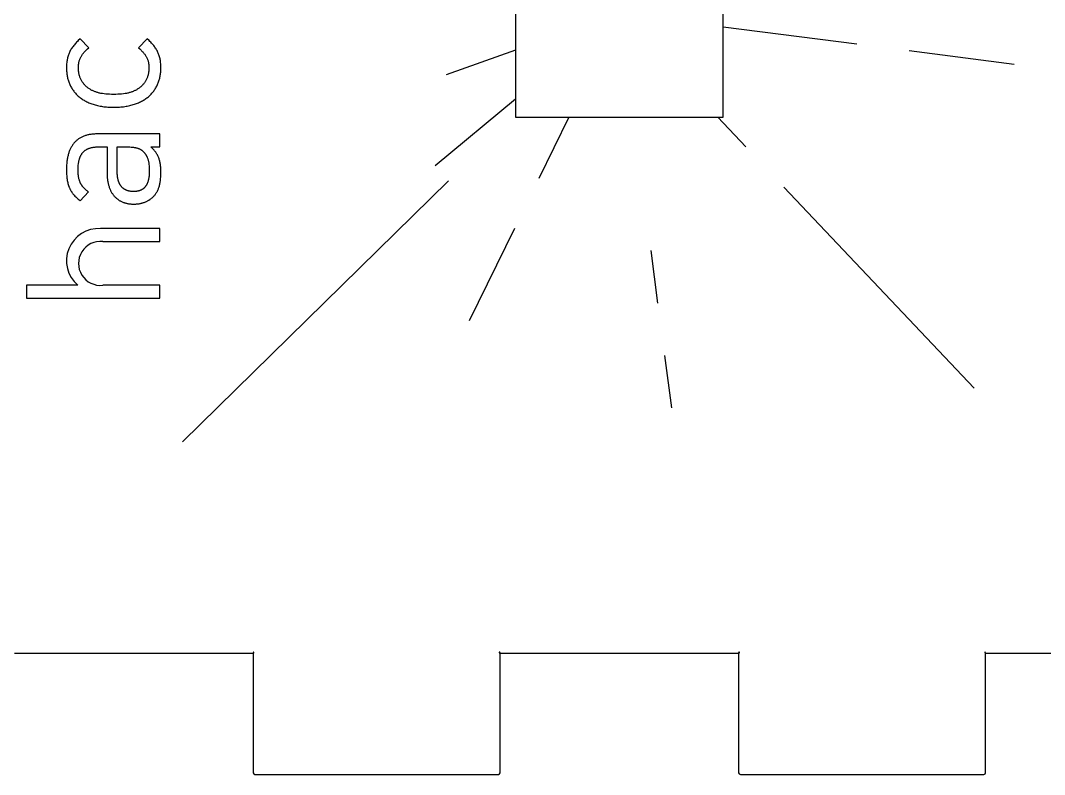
# Model space of a CAD drawing. Extents: x -86 to 84, y -61 to 112.
# Drawn here: x 4.38 to 38.13, y 50.16 to 74.99 of the extents above; entities that cross this region are included whole.
import ezdxf

# ---------------------------------------------------------------- set-up
doc = ezdxf.new("R2010")
doc.units = 0
doc.header["$MEASUREMENT"] = 0
doc.layers.add('CUT', color=30, linetype='CONTINUOUS')
doc.layers.add('ETCH', color=96, linetype='CONTINUOUS')

msp = doc.modelspace()

# ---------------------------------------------------------------- linework, layer by layer
at = {"layer": 'CUT'}
for p, q in [((20.701, 78.649), (20.701, 71.809)), ((27.541, 71.809), (27.541, 78.649)), ((20.701, 71.809), (27.541, 71.809))]:
    msp.add_line(p, q, dxfattribs=at)
at = {"layer": 'CUT', "color": 0}
for p, q in [((4.189, 54.16), (12.05, 54.16)), ((12.059, 54.19), (12.05, 54.168)), ((12.05, 54.168), (12.05, 54.16)), ((12.05, 54.16), (12.057, 54.16)), ((12.05, 54.16), (12.05, 50.229)), ((12.057, 54.16), (12.078, 54.171)), ((12.075, 54.187), (12.059, 54.19)), ((12.078, 54.171), (12.075, 54.187)), ((20.162, 54.187), (20.16, 54.171)), ((20.16, 54.171), (20.181, 54.16)), ((20.179, 54.19), (20.162, 54.187)), ((20.19, 54.168), (20.179, 54.19)), ((20.181, 54.16), (20.19, 54.16)), ((20.19, 54.16), (20.19, 54.168)), ((20.19, 50.229), (20.19, 54.16)), ((20.19, 54.16), (28.049, 54.16)), ((28.058, 54.19), (28.049, 54.168)), ((28.049, 54.168), (28.049, 54.16)), ((28.049, 54.16), (28.055, 54.16)), ((28.049, 54.16), (28.049, 50.229)), ((28.055, 54.16), (28.078, 54.171)), ((28.075, 54.187), (28.058, 54.19)), ((28.078, 54.171), (28.075, 54.187)), ((36.161, 54.187), (36.158, 54.171)), ((36.158, 54.171), (36.181, 54.16)), ((36.178, 54.19), (36.161, 54.187)), ((36.189, 54.168), (36.178, 54.19)), ((36.181, 54.16), (36.189, 54.16)), ((36.189, 54.16), (36.189, 54.168)), ((36.189, 50.229), (36.189, 54.16)), ((36.189, 54.16), (44.049, 54.16)), ((12.05, 50.229), (12.05, 50.217)), ((12.05, 50.217), (12.069, 50.18)), ((12.069, 50.18), (12.106, 50.159)), ((12.106, 50.159), (12.119, 50.159)), ((12.119, 50.159), (20.119, 50.159)), ((20.119, 50.159), (20.132, 50.159)), ((20.132, 50.159), (20.169, 50.18)), ((20.169, 50.18), (20.19, 50.217)), ((20.19, 50.217), (20.19, 50.229)), ((28.049, 50.229), (28.049, 50.217)), ((28.049, 50.217), (28.069, 50.18)), ((28.069, 50.18), (28.107, 50.159)), ((28.107, 50.159), (28.119, 50.159)), ((28.119, 50.159), (36.118, 50.159)), ((36.118, 50.159), (36.131, 50.159)), ((36.131, 50.159), (36.168, 50.18)), ((36.168, 50.18), (36.189, 50.217)), ((36.189, 50.217), (36.189, 50.229))]:
    msp.add_line(p, q, dxfattribs=at)
at = {"layer": 'ETCH'}
for p, q in [((27.541, 74.789), (31.939, 74.224)), ((6.207, 74.248), (6.183, 74.221)), ((6.233, 74.276), (6.207, 74.248)), ((6.261, 74.303), (6.233, 74.276)), ((6.289, 74.331), (6.261, 74.303)), ((6.35, 74.387), (6.289, 74.331)), ((6.634, 74.097), (6.35, 74.387)), ((8.56, 74.387), (8.27, 74.097)), ((8.621, 74.331), (8.56, 74.387)), ((8.649, 74.303), (8.621, 74.331)), ((8.677, 74.276), (8.649, 74.303)), ((8.703, 74.248), (8.677, 74.276)), ((8.728, 74.221), (8.703, 74.248)), ((5.985, 73.916), (5.973, 73.887)), ((5.998, 73.945), (5.985, 73.916)), ((6.011, 73.973), (5.998, 73.945)), ((6.026, 74.001), (6.011, 73.973)), ((6.042, 74.029), (6.026, 74.001)), ((6.058, 74.057), (6.042, 74.029)), ((6.076, 74.084), (6.058, 74.057)), ((6.095, 74.112), (6.076, 74.084)), ((6.115, 74.139), (6.095, 74.112)), ((6.137, 74.166), (6.115, 74.139)), ((6.159, 74.194), (6.137, 74.166)), ((6.183, 74.221), (6.159, 74.194)), ((6.443, 73.9), (6.458, 73.92)), ((6.458, 73.92), (6.474, 73.939)), ((6.474, 73.939), (6.491, 73.958)), ((6.491, 73.958), (6.509, 73.977)), ((6.509, 73.977), (6.527, 73.997)), ((6.527, 73.997), (6.547, 74.017)), ((6.547, 74.017), (6.567, 74.036)), ((6.567, 74.036), (6.589, 74.056)), ((6.589, 74.056), (6.634, 74.097)), ((8.27, 74.097), (8.315, 74.056)), ((8.315, 74.056), (8.357, 74.017)), ((8.357, 74.017), (8.377, 73.997)), ((8.377, 73.997), (8.396, 73.977)), ((8.396, 73.977), (8.414, 73.958)), ((8.414, 73.958), (8.431, 73.939)), ((8.431, 73.939), (8.447, 73.92)), ((8.447, 73.92), (8.462, 73.9)), ((8.751, 74.194), (8.728, 74.221)), ((8.774, 74.166), (8.751, 74.194)), ((8.795, 74.139), (8.774, 74.166)), ((8.815, 74.112), (8.795, 74.139)), ((8.834, 74.084), (8.815, 74.112)), ((8.852, 74.057), (8.834, 74.084)), ((8.868, 74.029), (8.852, 74.057)), ((8.884, 74.001), (8.868, 74.029)), ((8.899, 73.973), (8.884, 74.001)), ((8.913, 73.945), (8.899, 73.973)), ((8.925, 73.916), (8.913, 73.945)), ((8.937, 73.887), (8.925, 73.916)), ((20.701, 74.019), (18.409, 73.209)), ((33.665, 74.002), (37.129, 73.557)), ((5.905, 73.572), (5.903, 73.537)), ((5.908, 73.606), (5.905, 73.572)), ((5.912, 73.639), (5.908, 73.606)), ((5.917, 73.672), (5.912, 73.639)), ((5.922, 73.705), (5.917, 73.672)), ((5.929, 73.736), (5.922, 73.705)), ((5.936, 73.767), (5.929, 73.736)), ((5.944, 73.798), (5.936, 73.767)), ((5.953, 73.828), (5.944, 73.798)), ((5.962, 73.858), (5.953, 73.828)), ((5.973, 73.887), (5.962, 73.858)), ((6.301, 73.55), (6.304, 73.574)), ((6.304, 73.574), (6.308, 73.596)), ((6.308, 73.596), (6.312, 73.618)), ((6.312, 73.618), (6.317, 73.64)), ((6.317, 73.64), (6.322, 73.662)), ((6.322, 73.662), (6.329, 73.683)), ((6.329, 73.683), (6.335, 73.704)), ((6.335, 73.704), (6.343, 73.724)), ((6.343, 73.724), (6.351, 73.744)), ((6.351, 73.744), (6.36, 73.764)), ((6.36, 73.764), (6.369, 73.784)), ((6.369, 73.784), (6.38, 73.804)), ((6.38, 73.804), (6.391, 73.823)), ((6.391, 73.823), (6.403, 73.843)), ((6.403, 73.843), (6.415, 73.862)), ((6.415, 73.862), (6.429, 73.881)), ((6.429, 73.881), (6.443, 73.9)), ((8.462, 73.9), (8.477, 73.881)), ((8.477, 73.881), (8.49, 73.862)), ((8.49, 73.862), (8.503, 73.843)), ((8.503, 73.843), (8.516, 73.823)), ((8.516, 73.823), (8.527, 73.804)), ((8.527, 73.804), (8.538, 73.784)), ((8.538, 73.784), (8.547, 73.764)), ((8.547, 73.764), (8.557, 73.744)), ((8.557, 73.744), (8.565, 73.724)), ((8.565, 73.724), (8.573, 73.704)), ((8.573, 73.704), (8.58, 73.683)), ((8.58, 73.683), (8.586, 73.662)), ((8.586, 73.662), (8.592, 73.64)), ((8.592, 73.64), (8.597, 73.618)), ((8.597, 73.618), (8.601, 73.596)), ((8.601, 73.596), (8.605, 73.574)), ((8.605, 73.574), (8.608, 73.55)), ((8.948, 73.858), (8.937, 73.887)), ((8.957, 73.828), (8.948, 73.858)), ((8.966, 73.798), (8.957, 73.828)), ((8.974, 73.767), (8.966, 73.798)), ((8.982, 73.736), (8.974, 73.767)), ((8.988, 73.705), (8.982, 73.736)), ((8.993, 73.672), (8.988, 73.705)), ((8.998, 73.639), (8.993, 73.672)), ((9.002, 73.606), (8.998, 73.639)), ((9.005, 73.572), (9.002, 73.606)), ((9.007, 73.537), (9.005, 73.572)), ((5.901, 73.501), (5.9, 73.464)), ((5.9, 73.464), (5.9, 73.427)), ((5.9, 73.427), (5.9, 73.393)), ((5.9, 73.393), (5.901, 73.359)), ((5.903, 73.537), (5.901, 73.501)), ((5.901, 73.359), (5.903, 73.325)), ((5.903, 73.325), (5.906, 73.291)), ((5.906, 73.291), (5.909, 73.258)), ((5.909, 73.258), (5.913, 73.225)), ((6.295, 73.453), (6.296, 73.478)), ((6.295, 73.427), (6.295, 73.453)), ((6.295, 73.401), (6.295, 73.427)), ((6.296, 73.374), (6.295, 73.401)), ((6.296, 73.478), (6.297, 73.503)), ((6.298, 73.348), (6.296, 73.374)), ((6.297, 73.503), (6.299, 73.527)), ((6.3, 73.323), (6.298, 73.348)), ((6.299, 73.527), (6.301, 73.55)), ((6.303, 73.297), (6.3, 73.323)), ((6.307, 73.272), (6.303, 73.297)), ((6.311, 73.248), (6.307, 73.272)), ((6.317, 73.223), (6.311, 73.248)), ((8.599, 73.248), (8.594, 73.223)), ((8.603, 73.272), (8.599, 73.248)), ((8.607, 73.297), (8.603, 73.272)), ((8.61, 73.323), (8.607, 73.297)), ((8.608, 73.55), (8.611, 73.527)), ((8.612, 73.348), (8.61, 73.323)), ((8.611, 73.527), (8.613, 73.503)), ((8.614, 73.374), (8.612, 73.348)), ((8.613, 73.503), (8.614, 73.478)), ((8.614, 73.478), (8.615, 73.453)), ((8.615, 73.401), (8.614, 73.374)), ((8.615, 73.453), (8.615, 73.427)), ((8.615, 73.427), (8.615, 73.401)), ((8.997, 73.225), (9.001, 73.258)), ((9.001, 73.258), (9.004, 73.291)), ((9.004, 73.291), (9.007, 73.325)), ((9.009, 73.501), (9.007, 73.537)), ((9.007, 73.325), (9.009, 73.359)), ((9.01, 73.464), (9.009, 73.501)), ((9.009, 73.359), (9.01, 73.393)), ((9.011, 73.427), (9.01, 73.464)), ((9.01, 73.393), (9.011, 73.427)), ((5.913, 73.225), (5.918, 73.193)), ((5.918, 73.193), (5.924, 73.161)), ((5.924, 73.161), (5.93, 73.129)), ((5.93, 73.129), (5.938, 73.097)), ((5.938, 73.097), (5.946, 73.066)), ((5.946, 73.066), (5.954, 73.035)), ((5.954, 73.035), (5.964, 73.004)), ((5.964, 73.004), (5.974, 72.974)), ((5.974, 72.974), (5.985, 72.944)), ((5.985, 72.944), (5.997, 72.915)), ((5.997, 72.915), (6.009, 72.886)), ((6.322, 73.199), (6.317, 73.223)), ((6.329, 73.175), (6.322, 73.199)), ((6.336, 73.152), (6.329, 73.175)), ((6.344, 73.129), (6.336, 73.152)), ((6.352, 73.106), (6.344, 73.129)), ((6.361, 73.084), (6.352, 73.106)), ((6.371, 73.062), (6.361, 73.084)), ((6.382, 73.04), (6.371, 73.062)), ((6.393, 73.019), (6.382, 73.04)), ((6.405, 72.998), (6.393, 73.019)), ((6.417, 72.978), (6.405, 72.998)), ((6.431, 72.958), (6.417, 72.978)), ((6.444, 72.938), (6.431, 72.958)), ((6.459, 72.919), (6.444, 72.938)), ((6.474, 72.9), (6.459, 72.919)), ((6.49, 72.882), (6.474, 72.9)), ((8.436, 72.9), (8.42, 72.882)), ((8.451, 72.919), (8.436, 72.9)), ((8.466, 72.938), (8.451, 72.919)), ((8.48, 72.958), (8.466, 72.938)), ((8.493, 72.978), (8.48, 72.958)), ((8.505, 72.998), (8.493, 72.978)), ((8.517, 73.019), (8.505, 72.998)), ((8.528, 73.04), (8.517, 73.019)), ((8.539, 73.062), (8.528, 73.04)), ((8.549, 73.084), (8.539, 73.062)), ((8.558, 73.106), (8.549, 73.084)), ((8.566, 73.129), (8.558, 73.106)), ((8.574, 73.152), (8.566, 73.129)), ((8.581, 73.175), (8.574, 73.152)), ((8.588, 73.199), (8.581, 73.175)), ((8.594, 73.223), (8.588, 73.199)), ((8.901, 72.886), (8.913, 72.915)), ((8.913, 72.915), (8.925, 72.944)), ((8.925, 72.944), (8.936, 72.974)), ((8.936, 72.974), (8.946, 73.004)), ((8.946, 73.004), (8.956, 73.035)), ((8.956, 73.035), (8.965, 73.066)), ((8.965, 73.066), (8.973, 73.097)), ((8.973, 73.097), (8.98, 73.129)), ((8.98, 73.129), (8.986, 73.161)), ((8.986, 73.161), (8.992, 73.193)), ((8.992, 73.193), (8.997, 73.225)), ((6.009, 72.886), (6.023, 72.858)), ((6.023, 72.858), (6.037, 72.829)), ((6.037, 72.829), (6.051, 72.802)), ((6.051, 72.802), (6.067, 72.774)), ((6.067, 72.774), (6.083, 72.748)), ((6.083, 72.748), (6.1, 72.721)), ((6.1, 72.721), (6.118, 72.695)), ((6.118, 72.695), (6.137, 72.67)), ((6.137, 72.67), (6.156, 72.645)), ((6.156, 72.645), (6.176, 72.62)), ((6.176, 72.62), (6.197, 72.596)), ((6.197, 72.596), (6.219, 72.573)), ((6.219, 72.573), (6.241, 72.55)), ((6.506, 72.864), (6.49, 72.882)), ((6.524, 72.847), (6.506, 72.864)), ((6.541, 72.83), (6.524, 72.847)), ((6.56, 72.813), (6.541, 72.83)), ((6.579, 72.797), (6.56, 72.813)), ((6.599, 72.781), (6.579, 72.797)), ((6.619, 72.766), (6.599, 72.781)), ((6.64, 72.751), (6.619, 72.766)), ((6.659, 72.739), (6.64, 72.751)), ((6.678, 72.727), (6.659, 72.739)), ((6.697, 72.715), (6.678, 72.727)), ((6.716, 72.704), (6.697, 72.715)), ((6.736, 72.693), (6.716, 72.704)), ((6.756, 72.683), (6.736, 72.693)), ((6.776, 72.673), (6.756, 72.683)), ((6.797, 72.664), (6.776, 72.673)), ((6.818, 72.655), (6.797, 72.664)), ((6.84, 72.647), (6.818, 72.655)), ((6.862, 72.639), (6.84, 72.647)), ((6.884, 72.631), (6.862, 72.639)), ((6.907, 72.624), (6.884, 72.631)), ((6.93, 72.618), (6.907, 72.624)), ((6.954, 72.611), (6.93, 72.618)), ((6.978, 72.605), (6.954, 72.611)), ((7.003, 72.6), (6.978, 72.605)), ((7.029, 72.595), (7.003, 72.6)), ((7.055, 72.59), (7.029, 72.595)), ((7.081, 72.586), (7.055, 72.59)), ((7.136, 72.578), (7.081, 72.586)), ((7.194, 72.572), (7.136, 72.578)), ((7.255, 72.568), (7.194, 72.572)), ((7.318, 72.564), (7.255, 72.568)), ((7.385, 72.562), (7.318, 72.564)), ((7.455, 72.562), (7.385, 72.562)), ((7.525, 72.562), (7.455, 72.562)), ((7.592, 72.564), (7.525, 72.562)), ((7.655, 72.568), (7.592, 72.564)), ((7.716, 72.572), (7.655, 72.568)), ((7.774, 72.578), (7.716, 72.572)), ((7.829, 72.586), (7.774, 72.578)), ((7.856, 72.59), (7.829, 72.586)), ((7.882, 72.595), (7.856, 72.59)), ((7.907, 72.6), (7.882, 72.595)), ((7.932, 72.605), (7.907, 72.6)), ((7.956, 72.611), (7.932, 72.605)), ((7.98, 72.618), (7.956, 72.611)), ((8.003, 72.624), (7.98, 72.618)), ((8.026, 72.631), (8.003, 72.624)), ((8.048, 72.639), (8.026, 72.631)), ((8.07, 72.647), (8.048, 72.639)), ((8.092, 72.655), (8.07, 72.647)), ((8.113, 72.664), (8.092, 72.655)), ((8.134, 72.673), (8.113, 72.664)), ((8.154, 72.683), (8.134, 72.673)), ((8.174, 72.693), (8.154, 72.683)), ((8.194, 72.704), (8.174, 72.693)), ((8.213, 72.715), (8.194, 72.704)), ((8.232, 72.727), (8.213, 72.715)), ((8.251, 72.739), (8.232, 72.727)), ((8.27, 72.751), (8.251, 72.739)), ((8.291, 72.766), (8.27, 72.751)), ((8.311, 72.781), (8.291, 72.766)), ((8.331, 72.797), (8.311, 72.781)), ((8.35, 72.813), (8.331, 72.797)), ((8.369, 72.83), (8.35, 72.813)), ((8.387, 72.847), (8.369, 72.83)), ((8.404, 72.864), (8.387, 72.847)), ((8.42, 72.882), (8.404, 72.864)), ((8.669, 72.55), (8.691, 72.573)), ((8.691, 72.573), (8.713, 72.596)), ((8.713, 72.596), (8.734, 72.62)), ((8.734, 72.62), (8.754, 72.645)), ((8.754, 72.645), (8.773, 72.67)), ((8.773, 72.67), (8.792, 72.695)), ((8.792, 72.695), (8.81, 72.721)), ((8.81, 72.721), (8.827, 72.748)), ((8.827, 72.748), (8.843, 72.774)), ((8.843, 72.774), (8.859, 72.802)), ((8.859, 72.802), (8.873, 72.829)), ((8.873, 72.829), (8.887, 72.858)), ((8.887, 72.858), (8.901, 72.886)), ((6.241, 72.55), (6.265, 72.527)), ((6.265, 72.527), (6.288, 72.505)), ((6.288, 72.505), (6.313, 72.484)), ((6.313, 72.484), (6.339, 72.463)), ((6.339, 72.463), (6.365, 72.443)), ((6.365, 72.443), (6.392, 72.423)), ((6.392, 72.423), (6.419, 72.404)), ((6.419, 72.404), (6.448, 72.385)), ((6.448, 72.385), (6.477, 72.367)), ((6.477, 72.367), (6.507, 72.35)), ((6.507, 72.35), (6.538, 72.333)), ((6.538, 72.333), (6.569, 72.317)), ((6.569, 72.317), (6.602, 72.301)), ((6.602, 72.301), (6.635, 72.287)), ((6.635, 72.287), (6.669, 72.272)), ((6.669, 72.272), (6.703, 72.259)), ((6.703, 72.259), (6.738, 72.246)), ((6.738, 72.246), (6.775, 72.233)), ((6.775, 72.233), (6.811, 72.222)), ((6.811, 72.222), (6.849, 72.211)), ((8.061, 72.211), (8.099, 72.222)), ((8.099, 72.222), (8.136, 72.233)), ((8.136, 72.233), (8.172, 72.246)), ((8.172, 72.246), (8.207, 72.259)), ((8.207, 72.259), (8.242, 72.272)), ((8.242, 72.272), (8.275, 72.287)), ((8.275, 72.287), (8.308, 72.301)), ((8.308, 72.301), (8.341, 72.317)), ((8.341, 72.317), (8.372, 72.333)), ((8.372, 72.333), (8.403, 72.35)), ((8.403, 72.35), (8.433, 72.367)), ((8.433, 72.367), (8.462, 72.385)), ((8.462, 72.385), (8.491, 72.404)), ((8.491, 72.404), (8.518, 72.423)), ((8.518, 72.423), (8.545, 72.443)), ((8.545, 72.443), (8.572, 72.463)), ((8.572, 72.463), (8.597, 72.484)), ((8.597, 72.484), (8.622, 72.505)), ((8.622, 72.505), (8.646, 72.527)), ((8.646, 72.527), (8.669, 72.55)), ((20.701, 72.4), (18.047, 70.204)), ((6.849, 72.211), (6.887, 72.201)), ((6.887, 72.201), (6.926, 72.191)), ((6.926, 72.191), (6.966, 72.182)), ((6.966, 72.182), (7.007, 72.174)), ((7.007, 72.174), (7.048, 72.167)), ((7.048, 72.167), (7.09, 72.16)), ((7.09, 72.16), (7.133, 72.154)), ((7.133, 72.154), (7.177, 72.149)), ((7.177, 72.149), (7.221, 72.145)), ((7.221, 72.145), (7.267, 72.141)), ((7.267, 72.141), (7.313, 72.139)), ((7.313, 72.139), (7.359, 72.137)), ((7.359, 72.137), (7.455, 72.135)), ((7.455, 72.135), (7.551, 72.137)), ((7.551, 72.137), (7.597, 72.139)), ((7.597, 72.139), (7.643, 72.141)), ((7.643, 72.141), (7.689, 72.145)), ((7.689, 72.145), (7.733, 72.149)), ((7.733, 72.149), (7.777, 72.154)), ((7.777, 72.154), (7.82, 72.16)), ((7.82, 72.16), (7.862, 72.167)), ((7.862, 72.167), (7.903, 72.174)), ((7.903, 72.174), (7.944, 72.182)), ((7.944, 72.182), (7.984, 72.191)), ((7.984, 72.191), (8.023, 72.201)), ((8.023, 72.201), (8.061, 72.211)), ((22.45, 71.809), (21.461, 69.785)), ((27.36, 71.809), (28.287, 70.83)), ((6.548, 71.21), (6.523, 71.202)), ((6.573, 71.217), (6.548, 71.21)), ((6.599, 71.224), (6.573, 71.217)), ((6.625, 71.229), (6.599, 71.224)), ((6.652, 71.235), (6.625, 71.229)), ((6.679, 71.24), (6.652, 71.235)), ((6.706, 71.244), (6.679, 71.24)), ((6.734, 71.248), (6.706, 71.244)), ((6.763, 71.251), (6.734, 71.248)), ((6.792, 71.253), (6.763, 71.251)), ((6.821, 71.255), (6.792, 71.253)), ((6.851, 71.257), (6.821, 71.255)), ((6.881, 71.257), (6.851, 71.257)), ((6.912, 71.258), (6.881, 71.257)), ((8.973, 71.258), (6.912, 71.258)), ((8.973, 70.831), (8.973, 71.258)), ((6.084, 70.869), (6.071, 70.848)), ((6.098, 70.89), (6.084, 70.869)), ((6.112, 70.91), (6.098, 70.89)), ((6.127, 70.93), (6.112, 70.91)), ((6.142, 70.949), (6.127, 70.93)), ((6.158, 70.967), (6.142, 70.949)), ((6.174, 70.985), (6.158, 70.967)), ((6.191, 71.003), (6.174, 70.985)), ((6.208, 71.019), (6.191, 71.003)), ((6.226, 71.036), (6.208, 71.019)), ((6.244, 71.051), (6.226, 71.036)), ((6.263, 71.066), (6.244, 71.051)), ((6.282, 71.081), (6.263, 71.066)), ((6.301, 71.095), (6.282, 71.081)), ((6.321, 71.108), (6.301, 71.095)), ((6.342, 71.121), (6.321, 71.108)), ((6.363, 71.133), (6.342, 71.121)), ((6.384, 71.145), (6.363, 71.133)), ((6.406, 71.156), (6.384, 71.145)), ((6.429, 71.166), (6.406, 71.156)), ((6.452, 71.176), (6.429, 71.166)), ((6.475, 71.185), (6.452, 71.176)), ((6.499, 71.194), (6.475, 71.185)), ((6.523, 71.202), (6.499, 71.194)), ((5.95, 70.547), (5.943, 70.518)), ((5.957, 70.575), (5.95, 70.547)), ((5.965, 70.603), (5.957, 70.575)), ((5.973, 70.63), (5.965, 70.603)), ((5.982, 70.656), (5.973, 70.63)), ((5.991, 70.682), (5.982, 70.656)), ((6.001, 70.708), (5.991, 70.682)), ((6.012, 70.732), (6.001, 70.708)), ((6.023, 70.757), (6.012, 70.732)), ((6.034, 70.78), (6.023, 70.757)), ((6.046, 70.803), (6.034, 70.78)), ((6.058, 70.826), (6.046, 70.803)), ((6.071, 70.848), (6.058, 70.826)), ((6.361, 70.525), (6.368, 70.54)), ((6.368, 70.54), (6.376, 70.555)), ((6.376, 70.555), (6.384, 70.569)), ((6.384, 70.569), (6.392, 70.583)), ((6.392, 70.583), (6.401, 70.596)), ((6.401, 70.596), (6.41, 70.609)), ((6.41, 70.609), (6.419, 70.622)), ((6.419, 70.622), (6.429, 70.634)), ((6.429, 70.634), (6.439, 70.646)), ((6.439, 70.646), (6.449, 70.658)), ((6.449, 70.658), (6.46, 70.669)), ((6.46, 70.669), (6.47, 70.679)), ((6.47, 70.679), (6.482, 70.69)), ((6.482, 70.69), (6.493, 70.7)), ((6.493, 70.7), (6.505, 70.709)), ((6.505, 70.709), (6.517, 70.718)), ((6.517, 70.718), (6.53, 70.727)), ((6.53, 70.727), (6.543, 70.735)), ((6.543, 70.735), (6.556, 70.743)), ((6.556, 70.743), (6.569, 70.751)), ((6.569, 70.751), (6.583, 70.758)), ((6.583, 70.758), (6.597, 70.765)), ((6.597, 70.765), (6.612, 70.772)), ((6.612, 70.772), (6.627, 70.778)), ((6.627, 70.778), (6.642, 70.784)), ((6.642, 70.784), (6.657, 70.789)), ((6.657, 70.789), (6.673, 70.794)), ((6.673, 70.794), (6.689, 70.799)), ((6.689, 70.799), (6.706, 70.804)), ((6.706, 70.804), (6.722, 70.808)), ((6.722, 70.808), (6.739, 70.812)), ((6.739, 70.812), (6.757, 70.815)), ((6.757, 70.815), (6.775, 70.818)), ((6.775, 70.818), (6.793, 70.821)), ((6.793, 70.821), (6.811, 70.823)), ((6.811, 70.823), (6.83, 70.825)), ((6.83, 70.825), (6.849, 70.827)), ((6.849, 70.827), (6.868, 70.828)), ((6.868, 70.828), (6.908, 70.83)), ((6.908, 70.83), (6.949, 70.831)), ((6.949, 70.831), (7.239, 70.831)), ((7.239, 70.831), (7.239, 69.954)), ((7.572, 70.831), (7.899, 70.831)), ((7.572, 70.013), (7.572, 70.831)), ((7.899, 70.831), (7.946, 70.83)), ((7.946, 70.83), (7.991, 70.829)), ((7.991, 70.829), (8.033, 70.826)), ((8.033, 70.826), (8.074, 70.822)), ((8.074, 70.822), (8.094, 70.82)), ((8.094, 70.82), (8.113, 70.817)), ((8.113, 70.817), (8.132, 70.814)), ((8.132, 70.814), (8.151, 70.811)), ((8.151, 70.811), (8.169, 70.807)), ((8.169, 70.807), (8.186, 70.803)), ((8.186, 70.803), (8.203, 70.799)), ((8.203, 70.799), (8.22, 70.795)), ((8.22, 70.795), (8.236, 70.79)), ((8.236, 70.79), (8.251, 70.785)), ((8.251, 70.785), (8.267, 70.78)), ((8.267, 70.78), (8.281, 70.774)), ((8.281, 70.774), (8.296, 70.768)), ((8.296, 70.768), (8.31, 70.762)), ((8.31, 70.762), (8.323, 70.755)), ((8.323, 70.755), (8.336, 70.748)), ((8.336, 70.748), (8.349, 70.741)), ((8.349, 70.741), (8.361, 70.734)), ((8.361, 70.734), (8.367, 70.73)), ((8.367, 70.73), (8.372, 70.726)), ((8.372, 70.726), (8.378, 70.722)), ((8.378, 70.722), (8.384, 70.718)), ((8.384, 70.718), (8.389, 70.714)), ((8.389, 70.714), (8.394, 70.71)), ((8.394, 70.71), (8.4, 70.705)), ((8.4, 70.705), (8.405, 70.701)), ((8.405, 70.701), (8.41, 70.697)), ((8.41, 70.697), (8.415, 70.692)), ((8.415, 70.692), (8.419, 70.687)), ((8.419, 70.687), (8.424, 70.683)), ((8.424, 70.683), (8.441, 70.665)), ((8.441, 70.665), (8.449, 70.657)), ((8.449, 70.657), (8.457, 70.648)), ((8.457, 70.648), (8.465, 70.639)), ((8.465, 70.639), (8.472, 70.63)), ((8.472, 70.63), (8.479, 70.621)), ((8.479, 70.621), (8.486, 70.612)), ((8.486, 70.612), (8.493, 70.603)), ((8.493, 70.603), (8.499, 70.594)), ((8.499, 70.594), (8.506, 70.585)), ((8.506, 70.585), (8.512, 70.576)), ((8.512, 70.576), (8.518, 70.566)), ((8.518, 70.566), (8.523, 70.557)), ((8.523, 70.557), (8.529, 70.548)), ((8.529, 70.548), (8.534, 70.538)), ((8.534, 70.538), (8.539, 70.529)), ((8.539, 70.529), (8.544, 70.519)), ((8.706, 70.809), (8.683, 70.831)), ((8.683, 70.831), (8.973, 70.831)), ((8.728, 70.787), (8.706, 70.809)), ((8.748, 70.765), (8.728, 70.787)), ((8.768, 70.743), (8.748, 70.765)), ((8.787, 70.721), (8.768, 70.743)), ((8.805, 70.699), (8.787, 70.721)), ((8.822, 70.677), (8.805, 70.699)), ((8.839, 70.654), (8.822, 70.677)), ((8.854, 70.632), (8.839, 70.654)), ((8.869, 70.61), (8.854, 70.632)), ((8.882, 70.587), (8.869, 70.61)), ((8.895, 70.564), (8.882, 70.587)), ((8.908, 70.54), (8.895, 70.564)), ((8.919, 70.517), (8.908, 70.54)), ((5.904, 70.232), (5.901, 70.162)), ((5.909, 70.3), (5.904, 70.232)), ((5.916, 70.365), (5.909, 70.3)), ((5.92, 70.397), (5.916, 70.365)), ((5.925, 70.428), (5.92, 70.397)), ((5.931, 70.458), (5.925, 70.428)), ((5.936, 70.488), (5.931, 70.458)), ((5.943, 70.518), (5.936, 70.488)), ((6.285, 70.18), (6.288, 70.226)), ((6.288, 70.226), (6.293, 70.269)), ((6.293, 70.269), (6.295, 70.291)), ((6.295, 70.291), (6.299, 70.311)), ((6.299, 70.311), (6.302, 70.331)), ((6.302, 70.331), (6.306, 70.351)), ((6.306, 70.351), (6.31, 70.371)), ((6.31, 70.371), (6.314, 70.389)), ((6.314, 70.389), (6.319, 70.408)), ((6.319, 70.408), (6.324, 70.426)), ((6.324, 70.426), (6.329, 70.444)), ((6.329, 70.444), (6.335, 70.461)), ((6.335, 70.461), (6.341, 70.477)), ((6.341, 70.477), (6.347, 70.494)), ((6.347, 70.494), (6.354, 70.51)), ((6.354, 70.51), (6.361, 70.525)), ((8.544, 70.519), (8.553, 70.5)), ((8.553, 70.5), (8.562, 70.481)), ((8.562, 70.481), (8.57, 70.461)), ((8.57, 70.461), (8.577, 70.442)), ((8.577, 70.442), (8.584, 70.422)), ((8.584, 70.422), (8.59, 70.402)), ((8.59, 70.402), (8.595, 70.381)), ((8.595, 70.381), (8.6, 70.361)), ((8.6, 70.361), (8.605, 70.34)), ((8.605, 70.34), (8.609, 70.319)), ((8.609, 70.319), (8.612, 70.298)), ((8.612, 70.298), (8.615, 70.277)), ((8.615, 70.277), (8.618, 70.255)), ((8.618, 70.255), (8.622, 70.212)), ((8.622, 70.212), (8.625, 70.168)), ((8.93, 70.492), (8.919, 70.517)), ((8.94, 70.468), (8.93, 70.492)), ((8.949, 70.443), (8.94, 70.468)), ((8.957, 70.418), (8.949, 70.443)), ((8.965, 70.392), (8.957, 70.418)), ((8.972, 70.365), (8.965, 70.392)), ((8.979, 70.338), (8.972, 70.365)), ((8.984, 70.31), (8.979, 70.338)), ((8.99, 70.282), (8.984, 70.31)), ((8.994, 70.253), (8.99, 70.282)), ((8.998, 70.223), (8.994, 70.253)), ((9.001, 70.192), (8.998, 70.223)), ((9.004, 70.16), (9.001, 70.192)), ((5.901, 70.162), (5.9, 70.09)), ((5.9, 70.09), (5.901, 70.003)), ((5.901, 70.003), (5.905, 69.92)), ((5.905, 69.92), (5.907, 69.88)), ((5.907, 69.88), (5.911, 69.841)), ((6.282, 70.084), (6.283, 70.133)), ((6.283, 70.016), (6.282, 70.084)), ((6.283, 70.133), (6.285, 70.18)), ((6.285, 69.984), (6.283, 70.016)), ((6.287, 69.952), (6.285, 69.984)), ((6.289, 69.922), (6.287, 69.952)), ((6.292, 69.892), (6.289, 69.922)), ((6.296, 69.864), (6.292, 69.892)), ((6.301, 69.836), (6.296, 69.864)), ((7.239, 69.954), (7.24, 69.894)), ((7.24, 69.894), (7.241, 69.864)), ((7.241, 69.864), (7.243, 69.835)), ((7.573, 69.973), (7.572, 70.013)), ((7.574, 69.933), (7.573, 69.973)), ((7.577, 69.896), (7.574, 69.933)), ((7.581, 69.859), (7.577, 69.896)), ((7.586, 69.824), (7.581, 69.859)), ((8.62, 69.869), (8.616, 69.833)), ((8.623, 69.907), (8.62, 69.869)), ((8.626, 69.947), (8.623, 69.907)), ((8.625, 70.168), (8.627, 70.123)), ((8.627, 69.988), (8.626, 69.947)), ((8.627, 70.123), (8.628, 70.031)), ((8.628, 70.031), (8.627, 69.988)), ((9.007, 70.128), (9.004, 70.16)), ((9.01, 70.061), (9.007, 70.128)), ((9.007, 69.846), (9.01, 69.916)), ((9.011, 69.989), (9.01, 70.061)), ((9.01, 69.916), (9.011, 69.989)), ((5.911, 69.841), (5.915, 69.803)), ((5.915, 69.803), (5.921, 69.766)), ((5.921, 69.766), (5.926, 69.729)), ((5.926, 69.729), (5.933, 69.693)), ((5.933, 69.693), (5.941, 69.658)), ((5.941, 69.658), (5.949, 69.624)), ((5.949, 69.624), (5.959, 69.591)), ((5.959, 69.591), (5.969, 69.558)), ((5.969, 69.558), (5.981, 69.526)), ((5.981, 69.526), (5.987, 69.51)), ((6.306, 69.809), (6.301, 69.836)), ((6.311, 69.783), (6.306, 69.809)), ((6.318, 69.757), (6.311, 69.783)), ((6.325, 69.733), (6.318, 69.757)), ((6.329, 69.721), (6.325, 69.733)), ((6.333, 69.709), (6.329, 69.721)), ((6.337, 69.697), (6.333, 69.709)), ((6.341, 69.686), (6.337, 69.697)), ((6.346, 69.674), (6.341, 69.686)), ((6.35, 69.663), (6.346, 69.674)), ((6.355, 69.652), (6.35, 69.663)), ((6.36, 69.641), (6.355, 69.652)), ((6.365, 69.63), (6.36, 69.641)), ((6.371, 69.62), (6.365, 69.63)), ((6.376, 69.609), (6.371, 69.62)), ((6.382, 69.599), (6.376, 69.609)), ((6.388, 69.589), (6.382, 69.599)), ((6.394, 69.579), (6.388, 69.589)), ((6.401, 69.569), (6.394, 69.579)), ((6.407, 69.559), (6.401, 69.569)), ((6.414, 69.549), (6.407, 69.559)), ((6.421, 69.54), (6.414, 69.549)), ((6.428, 69.53), (6.421, 69.54)), ((6.436, 69.521), (6.428, 69.53)), ((6.443, 69.511), (6.436, 69.521)), ((7.243, 69.835), (7.245, 69.806)), ((7.245, 69.806), (7.248, 69.778)), ((7.248, 69.778), (7.251, 69.751)), ((7.251, 69.751), (7.255, 69.723)), ((7.255, 69.723), (7.259, 69.696)), ((7.259, 69.696), (7.264, 69.67)), ((7.264, 69.67), (7.269, 69.644)), ((7.269, 69.644), (7.274, 69.619)), ((7.274, 69.619), (7.28, 69.594)), ((7.28, 69.594), (7.287, 69.569)), ((7.287, 69.569), (7.294, 69.545)), ((7.294, 69.545), (7.301, 69.521)), ((7.301, 69.521), (7.309, 69.498)), ((7.589, 69.807), (7.586, 69.824)), ((7.592, 69.79), (7.589, 69.807)), ((7.595, 69.774), (7.592, 69.79)), ((7.599, 69.757), (7.595, 69.774)), ((7.603, 69.742), (7.599, 69.757)), ((7.607, 69.726), (7.603, 69.742)), ((7.611, 69.711), (7.607, 69.726)), ((7.616, 69.696), (7.611, 69.711)), ((7.621, 69.682), (7.616, 69.696)), ((7.626, 69.667), (7.621, 69.682)), ((7.631, 69.654), (7.626, 69.667)), ((7.637, 69.64), (7.631, 69.654)), ((7.643, 69.627), (7.637, 69.64)), ((7.649, 69.614), (7.643, 69.627)), ((7.656, 69.601), (7.649, 69.614)), ((7.663, 69.589), (7.656, 69.601)), ((7.67, 69.577), (7.663, 69.589)), ((7.677, 69.566), (7.67, 69.577)), ((7.685, 69.554), (7.677, 69.566)), ((7.692, 69.543), (7.685, 69.554)), ((7.701, 69.533), (7.692, 69.543)), ((7.709, 69.523), (7.701, 69.533)), ((7.717, 69.513), (7.709, 69.523)), ((8.501, 69.523), (8.492, 69.512)), ((8.508, 69.533), (8.501, 69.523)), ((8.516, 69.544), (8.508, 69.533)), ((8.523, 69.555), (8.516, 69.544)), ((8.531, 69.566), (8.523, 69.555)), ((8.537, 69.578), (8.531, 69.566)), ((8.544, 69.59), (8.537, 69.578)), ((8.55, 69.603), (8.544, 69.59)), ((8.557, 69.616), (8.55, 69.603)), ((8.562, 69.629), (8.557, 69.616)), ((8.568, 69.642), (8.562, 69.629)), ((8.573, 69.656), (8.568, 69.642)), ((8.578, 69.671), (8.573, 69.656)), ((8.583, 69.685), (8.578, 69.671)), ((8.588, 69.7), (8.583, 69.685)), ((8.592, 69.715), (8.588, 69.7)), ((8.596, 69.731), (8.592, 69.715)), ((8.6, 69.747), (8.596, 69.731)), ((8.604, 69.764), (8.6, 69.747)), ((8.607, 69.78), (8.604, 69.764)), ((8.61, 69.797), (8.607, 69.78)), ((8.616, 69.833), (8.61, 69.797)), ((8.946, 69.495), (8.954, 69.52)), ((8.954, 69.52), (8.961, 69.546)), ((8.961, 69.546), (8.968, 69.573)), ((8.968, 69.573), (8.975, 69.6)), ((8.975, 69.6), (8.981, 69.628)), ((8.981, 69.628), (8.986, 69.657)), ((8.986, 69.657), (8.991, 69.686)), ((8.991, 69.686), (8.995, 69.716)), ((8.995, 69.716), (8.999, 69.747)), ((8.999, 69.747), (9.002, 69.779)), ((9.002, 69.779), (9.007, 69.846)), ((18.49, 69.712), (9.722, 61.121)), ((5.987, 69.51), (5.993, 69.494)), ((5.993, 69.494), (5.999, 69.479)), ((5.999, 69.479), (6.006, 69.464)), ((6.006, 69.464), (6.013, 69.448)), ((6.013, 69.448), (6.021, 69.433)), ((6.021, 69.433), (6.028, 69.419)), ((6.028, 69.419), (6.036, 69.404)), ((6.036, 69.404), (6.045, 69.389)), ((6.045, 69.389), (6.053, 69.375)), ((6.053, 69.375), (6.062, 69.36)), ((6.062, 69.36), (6.071, 69.346)), ((6.071, 69.346), (6.08, 69.332)), ((6.08, 69.332), (6.09, 69.318)), ((6.09, 69.318), (6.1, 69.304)), ((6.1, 69.304), (6.11, 69.29)), ((6.11, 69.29), (6.12, 69.277)), ((6.12, 69.277), (6.131, 69.263)), ((6.131, 69.263), (6.142, 69.25)), ((6.142, 69.25), (6.154, 69.237)), ((6.154, 69.237), (6.178, 69.21)), ((6.178, 69.21), (6.203, 69.184)), ((6.203, 69.184), (6.23, 69.159)), ((6.35, 69.059), (6.628, 69.349)), ((6.451, 69.502), (6.443, 69.511)), ((6.459, 69.493), (6.451, 69.502)), ((6.467, 69.484), (6.459, 69.493)), ((6.484, 69.466), (6.467, 69.484)), ((6.502, 69.449), (6.484, 69.466)), ((6.521, 69.432), (6.502, 69.449)), ((6.54, 69.415), (6.521, 69.432)), ((6.561, 69.398), (6.54, 69.415)), ((6.582, 69.382), (6.561, 69.398)), ((6.605, 69.365), (6.582, 69.382)), ((6.628, 69.349), (6.605, 69.365)), ((7.309, 69.498), (7.317, 69.475)), ((7.317, 69.475), (7.326, 69.453)), ((7.326, 69.453), (7.335, 69.431)), ((7.335, 69.431), (7.345, 69.41)), ((7.345, 69.41), (7.355, 69.389)), ((7.355, 69.389), (7.365, 69.368)), ((7.365, 69.368), (7.376, 69.348)), ((7.376, 69.348), (7.388, 69.329)), ((7.388, 69.329), (7.399, 69.31)), ((7.399, 69.31), (7.412, 69.291)), ((7.412, 69.291), (7.424, 69.273)), ((7.424, 69.273), (7.437, 69.256)), ((7.437, 69.256), (7.45, 69.238)), ((7.45, 69.238), (7.464, 69.222)), ((7.464, 69.222), (7.478, 69.205)), ((7.478, 69.205), (7.493, 69.19)), ((7.493, 69.19), (7.508, 69.174)), ((7.726, 69.503), (7.717, 69.513)), ((7.735, 69.494), (7.726, 69.503)), ((7.745, 69.485), (7.735, 69.494)), ((7.754, 69.476), (7.745, 69.485)), ((7.764, 69.467), (7.754, 69.476)), ((7.774, 69.459), (7.764, 69.467)), ((7.785, 69.452), (7.774, 69.459)), ((7.795, 69.444), (7.785, 69.452)), ((7.806, 69.437), (7.795, 69.444)), ((7.817, 69.43), (7.806, 69.437)), ((7.829, 69.424), (7.817, 69.43)), ((7.841, 69.418), (7.829, 69.424)), ((7.852, 69.412), (7.841, 69.418)), ((7.865, 69.406), (7.852, 69.412)), ((7.877, 69.401), (7.865, 69.406)), ((7.89, 69.396), (7.877, 69.401)), ((7.903, 69.392), (7.89, 69.396)), ((7.916, 69.388), (7.903, 69.392)), ((7.929, 69.384), (7.916, 69.388)), ((7.943, 69.38), (7.929, 69.384)), ((7.957, 69.377), (7.943, 69.38)), ((7.971, 69.374), (7.957, 69.377)), ((7.985, 69.371), (7.971, 69.374)), ((8, 69.369), (7.985, 69.371)), ((8.015, 69.367), (8, 69.369)), ((8.03, 69.365), (8.015, 69.367)), ((8.045, 69.364), (8.03, 69.365)), ((8.061, 69.362), (8.045, 69.364)), ((8.077, 69.362), (8.061, 69.362)), ((8.093, 69.361), (8.077, 69.362)), ((8.109, 69.361), (8.093, 69.361)), ((8.126, 69.361), (8.109, 69.361)), ((8.142, 69.362), (8.126, 69.361)), ((8.158, 69.362), (8.142, 69.362)), ((8.173, 69.363), (8.158, 69.362)), ((8.188, 69.365), (8.173, 69.363)), ((8.203, 69.367), (8.188, 69.365)), ((8.218, 69.369), (8.203, 69.367)), ((8.233, 69.371), (8.218, 69.369)), ((8.247, 69.373), (8.233, 69.371)), ((8.261, 69.376), (8.247, 69.373)), ((8.274, 69.38), (8.261, 69.376)), ((8.288, 69.383), (8.274, 69.38)), ((8.301, 69.387), (8.288, 69.383)), ((8.314, 69.391), (8.301, 69.387)), ((8.326, 69.396), (8.314, 69.391)), ((8.339, 69.401), (8.326, 69.396)), ((8.351, 69.406), (8.339, 69.401)), ((8.363, 69.411), (8.351, 69.406)), ((8.374, 69.417), (8.363, 69.411)), ((8.385, 69.423), (8.374, 69.417)), ((8.397, 69.43), (8.385, 69.423)), ((8.407, 69.437), (8.397, 69.43)), ((8.418, 69.444), (8.407, 69.437)), ((8.428, 69.451), (8.418, 69.444)), ((8.438, 69.459), (8.428, 69.451)), ((8.448, 69.467), (8.438, 69.459)), ((8.457, 69.475), (8.448, 69.467)), ((8.466, 69.484), (8.457, 69.475)), ((8.475, 69.493), (8.466, 69.484)), ((8.484, 69.503), (8.475, 69.493)), ((8.492, 69.512), (8.484, 69.503)), ((8.733, 69.165), (8.751, 69.183)), ((8.751, 69.183), (8.768, 69.201)), ((8.768, 69.201), (8.785, 69.219)), ((8.785, 69.219), (8.801, 69.237)), ((8.801, 69.237), (8.817, 69.256)), ((8.817, 69.256), (8.832, 69.275)), ((8.832, 69.275), (8.846, 69.295)), ((8.846, 69.295), (8.859, 69.315)), ((8.859, 69.315), (8.872, 69.336)), ((8.872, 69.336), (8.885, 69.357)), ((8.885, 69.357), (8.896, 69.378)), ((8.896, 69.378), (8.907, 69.401)), ((8.907, 69.401), (8.918, 69.423)), ((8.918, 69.423), (8.928, 69.447)), ((8.928, 69.447), (8.937, 69.471)), ((8.937, 69.471), (8.946, 69.495)), ((29.542, 69.506), (35.815, 62.884)), ((6.23, 69.159), (6.258, 69.133)), ((6.258, 69.133), (6.287, 69.108)), ((6.287, 69.108), (6.318, 69.083)), ((6.318, 69.083), (6.35, 69.059)), ((7.508, 69.174), (7.523, 69.16)), ((7.523, 69.16), (7.539, 69.145)), ((7.539, 69.145), (7.555, 69.132)), ((7.555, 69.132), (7.571, 69.118)), ((7.571, 69.118), (7.588, 69.105)), ((7.588, 69.105), (7.605, 69.093)), ((7.605, 69.093), (7.622, 69.081)), ((7.622, 69.081), (7.64, 69.07)), ((7.64, 69.07), (7.658, 69.059)), ((7.658, 69.059), (7.677, 69.049)), ((7.677, 69.049), (7.696, 69.039)), ((7.696, 69.039), (7.715, 69.029)), ((7.715, 69.029), (7.735, 69.02)), ((7.735, 69.02), (7.755, 69.012)), ((7.755, 69.012), (7.775, 69.004)), ((7.775, 69.004), (7.795, 68.997)), ((7.795, 68.997), (7.816, 68.99)), ((7.816, 68.99), (7.837, 68.983)), ((7.837, 68.983), (7.859, 68.977)), ((7.859, 68.977), (7.881, 68.972)), ((7.881, 68.972), (7.903, 68.967)), ((7.903, 68.967), (7.925, 68.963)), ((7.925, 68.963), (7.948, 68.959)), ((7.948, 68.959), (7.971, 68.955)), ((7.971, 68.955), (7.995, 68.953)), ((7.995, 68.953), (8.018, 68.95)), ((8.018, 68.95), (8.042, 68.948)), ((8.042, 68.948), (8.066, 68.947)), ((8.066, 68.947), (8.091, 68.946)), ((8.091, 68.946), (8.115, 68.946)), ((8.115, 68.946), (8.138, 68.946)), ((8.138, 68.946), (8.16, 68.947)), ((8.16, 68.947), (8.183, 68.948)), ((8.183, 68.948), (8.205, 68.95)), ((8.205, 68.95), (8.227, 68.952)), ((8.227, 68.952), (8.249, 68.954)), ((8.249, 68.954), (8.271, 68.957)), ((8.271, 68.957), (8.293, 68.96)), ((8.293, 68.96), (8.314, 68.964)), ((8.314, 68.964), (8.335, 68.968)), ((8.335, 68.968), (8.357, 68.973)), ((8.357, 68.973), (8.378, 68.978)), ((8.378, 68.978), (8.398, 68.984)), ((8.398, 68.984), (8.419, 68.989)), ((8.419, 68.989), (8.439, 68.996)), ((8.439, 68.996), (8.459, 69.002)), ((8.459, 69.002), (8.479, 69.01)), ((8.479, 69.01), (8.498, 69.017)), ((8.498, 69.017), (8.517, 69.025)), ((8.517, 69.025), (8.536, 69.034)), ((8.536, 69.034), (8.554, 69.042)), ((8.554, 69.042), (8.572, 69.052)), ((8.572, 69.052), (8.59, 69.061)), ((8.59, 69.061), (8.608, 69.071)), ((8.608, 69.071), (8.625, 69.082)), ((8.625, 69.082), (8.641, 69.092)), ((8.641, 69.092), (8.658, 69.104)), ((8.658, 69.104), (8.674, 69.115)), ((8.674, 69.115), (8.689, 69.127)), ((8.689, 69.127), (8.704, 69.14)), ((8.704, 69.14), (8.719, 69.152)), ((8.719, 69.152), (8.733, 69.165)), ((8.973, 68.14), (7.023, 68.14)), ((8.973, 67.713), (8.973, 68.14)), ((20.66, 68.146), (19.174, 65.104)), ((7.097, 67.713), (8.973, 67.713)), ((25.152, 67.414), (25.38, 65.689)), ((6.27, 66.273), (4.579, 66.273)), ((4.579, 66.273), (4.579, 65.846)), ((8.973, 66.273), (7.097, 66.273)), ((8.973, 65.846), (8.973, 66.273)), ((4.579, 65.846), (8.973, 65.846)), ((25.608, 63.963), (25.836, 62.238))]:
    msp.add_line(p, q, dxfattribs=at)
for centre, radius, start, end in [((6.962, 67.079), 1.063, 86.7151, 229.3537), ((7.019, 66.993), 0.724, 83.8098, 276.1902)]:
    msp.add_arc(centre, radius, start, end, dxfattribs=at)

doc.saveas('drawing.dxf')
